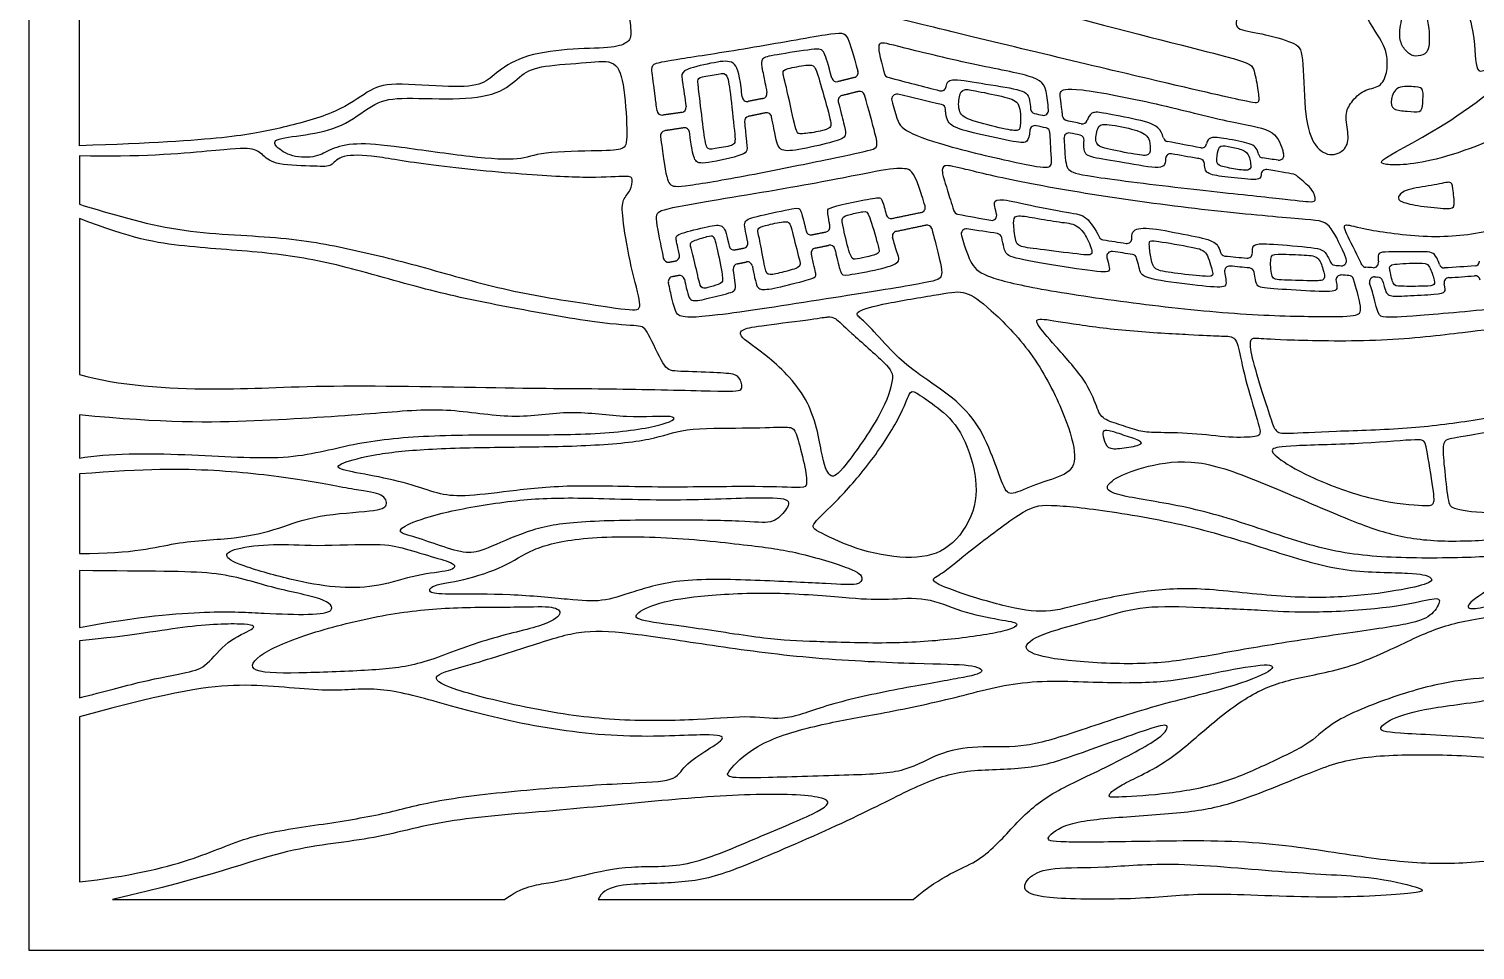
# Model space of a CAD drawing. Header units: millimetres. Extents: x -109 to 109, y -156 to 104.
# Drawn here: x -109 to -51.8, y 7.4 to 43.9 of the extents above; entities that cross this region are included whole.
import ezdxf

# ---------------------------------------------------------------- set-up
doc = ezdxf.new("R2010")
doc.units = ezdxf.units.MM
doc.header["$MEASUREMENT"] = 0
doc.layers.add('Layer 03', color=5, linetype='Continuous', true_color=0x0000ff)

msp = doc.modelspace()

# ---------------------------------------------------------------- linework, layer by layer
at = {"layer": 'Layer 03'}
for p, q in [((-109, 104.176), (-109, 7.419)), ((-107, 39.254), (-107, 55.607)), ((-107, 38.848), (-107, 36.935)), ((-107, 36.379), (-107, 30.199)), ((-107, 28.602), (-107, 26.889)), ((-107, 26.263), (-107, 23.111)), ((-107, 22.441), (-107, 20.19)), ((-107, 19.663), (-107, 17.404)), ((-107, 16.654), (-107, 10.115)), ((-105.691, 9.419), (-90.182, 9.419)), ((-86.465, 9.419), (-73.998, 9.419)), ((-109, 7.419), (-2.911, 7.419))]:
    msp.add_line(p, q, dxfattribs=at)
for centre, start, end in [((-77.028, 41.985), 195.2393, 283.9655), ((-76.382, 42.148), 284.5125, 15.5493), ((-74.949, 42.156), 194.9032, 255.2013), ((-79.986, 41.32), 281.3158, 11.0501), ((-76.773, 41.044), 103.8595, 194.891), ((-76.119, 41.208), 15.6856, 104.3066), ((-74.655, 41.094), 76.5707, 195.8675), ((-72.891, 41.624), 255.8146, 352.9456), ((-83.189, 40.768), 278.1644, 7.7575), ((-80.57, 41.206), 186.0079, 280.7643), ((-72.92, 40.686), 2.7317, 76.9801), ((-69.156, 40.727), 182.8295, 257.216), ((-68.844, 40.656), 257.3374, 4.5918), ((-83.942, 40.666), 187.5528, 277.378), ((-80.477, 40.221), 101.1176, 185.152), ((-79.799, 40.358), 10.982, 101.6478), ((-67.889, 40.445), 184.6515, 257.6883), ((-67.304, 40.318), 257.8787, 342.353), ((-83.806, 39.65), 98.3012, 187.7305), ((-83.052, 39.764), 7.9065, 98.9711), ((-69.179, 39.85), 77.7944, 174.1175), ((-68.786, 39.765), 3.1656, 77.8677), ((-67.832, 39.562), 78.0214, 183.2594), ((-67.438, 39.478), 356.6299, 78.0694), ((-63.904, 39.618), 196.166, 258.9986), ((-63.808, 38.738), 79.5206, 177.2578), ((-62.585, 39.37), 259.7624, 346.9302), ((-59.529, 38.881), 262.1952, 17.9722), ((-62.673, 38.538), 0.9543, 80.4833), ((-60.141, 38.968), 194.0847, 261.6477), ((-60.034, 38.111), 80.7458, 179.6166), ((-58.971, 37.929), 47.0496, 79.2054), ((-73.72, 36.813), 281.8177, 16.8459), ((-72.204, 36.743), 197.1668, 259.4072), ((-77.49, 36.039), 281.3767, 11.1739), ((-74.872, 36.574), 195.0655, 281.694), ((-73.462, 35.919), 15.4466, 101.9427), ((-70.892, 36.5), 259.6107, 14.3284), ((-78.045, 35.928), 193.0592, 281.3019), ((-74.625, 35.674), 101.8537, 196.0258), ((-71.902, 35.764), 81.4335, 197.1027), ((-70.693, 35.581), 11.9776, 81.3143), ((-66.455, 35.73), 205.8715, 260.8956), ((-65.545, 35.588), 261.3514, 4.2856), ((-83.45, 34.89), 280.3743, 11.7916), ((-81.094, 35.331), 191.2433, 280.8304), ((-80.743, 35.398), 280.8906, 11.5997), ((-77.837, 35.008), 101.574, 192.7467), ((-77.297, 35.119), 12.4586, 101.6249), ((-66.139, 34.872), 81.2957, 195.5826), ((-65.35, 34.754), 15.8445, 81.6808), ((-61.649, 35.088), 196.1278, 264.1689), ((-60.777, 35.003), 264.7772, 1.5699), ((-83.695, 34.845), 191.5278, 280.3209), ((-80.924, 34.385), 101.2447, 189.2796), ((-80.563, 34.457), 10.7396, 101.287), ((-61.476, 34.292), 84.4863, 189.8822), ((-60.703, 34.219), 7.8095, 84.8343), ((-57.303, 34.722), 201.3059, 265.7921), ((-57.046, 34.703), 265.959, 21.699), ((-56.069, 34.641), 204.7531, 266.9119), ((-55.783, 34.627), 267.2897, 9.6372), ((-52.984, 34.619), 197.9625, 272.6616), ((-51.779, 34.701), 275.0424, 354.8515), ((-83.493, 33.881), 100.9073, 192.2451), ((-83.251, 33.928), 12.0509, 100.9422), ((-57.069, 33.938), 86.357, 192.1622), ((-56.767, 33.919), 17.5155, 86.5236), ((-55.746, 33.863), 87.2302, 199.8942), ((-55.613, 33.857), 14.0605, 87.3458), ((-52.786, 33.836), 92.8435, 192.5378), ((-51.76, 33.909), 7.341, 95.1358)]:
    msp.add_arc(centre, 0.2, start, end, dxfattribs=at)
for points, degree in [([(-55.151, 63.938), (-54.111, 66.619), (-51.879, 72.448), (-51.141, 73.847), (-50.833, 74.061), (-49.624, 72.78), (-46.968, 67.801), (-45.735, 63.937), (-44.976, 60.569), (-44.905, 56.031), (-45.756, 51.612), (-47.068, 47.341), (-48.908, 44.486), (-51.244, 42.197), (-51.809, 42.055), (-51.709, 43.919), (-52.747, 46.303), (-54.824, 48.261), (-57.065, 48.946), (-58.316, 49.323), (-58.458, 49.653), (-59.74, 52.117), (-59.801, 52.504), (-58.117, 56.362), (-56.191, 61.257), (-55.151, 63.938)], 3), ([(-44.23, 57.989), (-44.236, 56.726), (-44.369, 54.078), (-45.468, 49.205), (-47.312, 45.12), (-51.496, 40.784), (-55.515, 38.723), (-55.64, 38.474), (-53.498, 38.474), (-48.967, 40.292), (-45.507, 43.429), (-43.39, 46.964), (-42.395, 51.968), (-42.54, 57.29), (-43.411, 61.97), (-44.279, 64.723), (-45.368, 65.837), (-45.145, 64.847), (-44.33, 61.655), (-44.223, 59.251), (-44.23, 57.989)], 3), ([(-57.662, 47.147), (-57.32, 46.527), (-56.192, 44.524), (-55.37, 43.275), (-55.227, 42.816), (-55.227, 42.136), (-55.496, 41.536), (-56.192, 41.504), (-56.682, 40.966), (-56.935, 40.523), (-56.745, 39.654), (-56.84, 39.1), (-57.504, 38.768), (-58.216, 39.274), (-58.532, 40.523), (-58.548, 43.022), (-58.836, 43.322), (-60.274, 43.734), (-61.314, 43.844), (-61.187, 44.335), (-60.475, 46.722), (-59.226, 48.146), (-58.736, 48.304), (-58.246, 48.241), (-58.005, 47.766), (-57.662, 47.147)], 3), ([(-77.916, 47.042), (-77.829, 46.674), (-77.547, 45.401), (-77.395, 45.047), (-75.673, 44.523), (-64.391, 41.821), (-60.489, 40.926), (-60.287, 40.926), (-60.354, 41.483), (-60.523, 42.412), (-60.776, 42.615), (-69.069, 44.624), (-76.449, 47.124), (-77.902, 47.732), (-78.071, 47.614), (-78.003, 47.411), (-77.916, 47.042)], 3), ([(-54.365, 45.44), (-54.466, 45.185), (-54.678, 44.25), (-54.79, 43.549), (-54.613, 43.103), (-54.273, 42.784), (-53.933, 42.8), (-53.55, 42.944), (-53.566, 43.995), (-53.885, 45.349), (-54.076, 45.78), (-54.265, 45.695), (-54.365, 45.44)], 3), ([(-86.948, 42.545), (-87.452, 42.502), (-88.755, 42.431), (-89.504, 42.125), (-90.207, 41.331), (-91.826, 41.056), (-94.27, 41.178), (-95.293, 41.025), (-96.408, 40.048), (-97.859, 39.681), (-99.356, 39.544), (-99.28, 39.238), (-98.623, 38.78), (-97.569, 38.78), (-97.096, 39.131), (-96.118, 39.391), (-94.529, 39.238), (-91.322, 38.765), (-89.458, 38.658), (-88.878, 39.009), (-86.204, 39.055), (-85.425, 39.085), (-85.288, 39.437), (-85.425, 41.667), (-85.731, 42.69), (-86.444, 42.589), (-86.948, 42.545)], 3), ([(-79.02, 41.562), (-78.929, 41.17), (-78.636, 39.82), (-78.568, 39.693), (-77.958, 39.773), (-77.208, 39.92), (-77.255, 40.219), (-77.714, 41.875), (-77.895, 42.453), (-78.129, 42.465), (-79.09, 42.304), (-79.183, 42.173), (-79.112, 41.955), (-79.02, 41.562)], 3), ([(-82.468, 41.28), (-82.428, 40.937), (-82.296, 39.81), (-82.186, 39.062), (-81.948, 39.136), (-81.051, 39.251), (-81.029, 39.448), (-81.231, 41.288), (-81.348, 42.16), (-81.623, 42.1), (-82.47, 41.982), (-82.538, 41.862), (-82.509, 41.622), (-82.468, 41.28)], 3), ([(-76.332, 41.955), (-76.657, 41.871), (-76.979, 41.79)], 2), ([(-75, 41.963), (-74.27, 41.77), (-73.586, 41.593), (-72.94, 41.43)], 3), ([(-76.168, 41.402), (-76.496, 41.318), (-76.821, 41.238)], 2), ([(-72.875, 40.881), (-73.431, 41.01), (-74.01, 41.146), (-74.609, 41.289)], 3), ([(-72.173, 41.196), (-72.209, 41.027), (-72.229, 40.511), (-71.802, 40.263), (-70.304, 39.886), (-69.768, 39.816), (-69.758, 40.045), (-69.738, 40.987), (-70.254, 41.166), (-71.574, 41.434), (-72.011, 41.523), (-72.137, 41.365), (-72.173, 41.196)], 3), ([(-54.791, 41.54), (-54.607, 41.624), (-54.017, 41.572), (-53.796, 41.54), (-53.828, 40.892), (-53.891, 40.529), (-54.444, 40.64), (-55.044, 40.64), (-55.123, 41.066), (-54.976, 41.456), (-54.791, 41.54)], 3), ([(-79.947, 41.124), (-80.241, 41.065), (-80.533, 41.009)], 2), ([(-83.161, 40.57), (-83.54, 40.516), (-83.916, 40.467)], 2), ([(-79.84, 40.554), (-80.179, 40.484), (-80.515, 40.418)], 2), ([(-69.2, 40.532), (-69.095, 40.508), (-68.991, 40.484), (-68.888, 40.461)], 3), ([(-67.346, 40.123), (-67.539, 40.164), (-67.735, 40.206), (-67.932, 40.249)], 3), ([(-66.696, 39.921), (-66.749, 39.779), (-66.839, 39.312), (-66.478, 39.154), (-65.099, 38.883), (-64.613, 38.837), (-64.613, 39.222), (-64.669, 39.674), (-65.246, 39.911), (-66.523, 40.16), (-66.643, 40.062), (-66.696, 39.921)], 3), ([(-83.084, 39.962), (-83.461, 39.902), (-83.835, 39.848)], 2), ([(-68.744, 39.961), (-68.872, 39.988), (-69.003, 40.017), (-69.137, 40.046)], 3), ([(-67.397, 39.674), (-67.524, 39.701), (-67.656, 39.729), (-67.791, 39.757)], 3), ([(-107, 36.935), (-105.764, 36.563), (-103.132, 35.756), (-99.032, 35.698), (-96.186, 35.166), (-93.407, 34.467), (-90.03, 33.469), (-86.585, 32.953), (-84.838, 32.67), (-84.755, 32.936), (-85.238, 34.683), (-85.537, 36.547), (-85.52, 37.146), (-85.154, 37.479), (-85.088, 37.978), (-85.204, 38.078), (-86.619, 37.961), (-89.198, 38.078), (-93.597, 38.512), (-95.561, 38.915), (-96.786, 38.865), (-96.987, 38.412), (-97.525, 38.445), (-99.304, 38.479), (-99.707, 38.865), (-100.126, 39.217), (-101.318, 39.083), (-104.658, 38.798), (-107, 38.848)], 3), ([(-62.62, 39.173), (-63.061, 39.253), (-63.501, 39.336), (-63.942, 39.422)], 3), ([(-61.936, 39.067), (-61.968, 38.947), (-62.013, 38.577), (-61.911, 38.453), (-61.222, 38.317), (-60.634, 38.25), (-60.623, 38.498), (-60.747, 39.063), (-61.267, 39.165), (-61.821, 39.301), (-61.904, 39.188), (-61.936, 39.067)], 3), ([(-59.556, 38.683), (-59.762, 38.711), (-59.966, 38.741), (-60.17, 38.77)], 3), ([(-58.934, 38.125), (-59.19, 38.174), (-59.566, 38.237), (-60.002, 38.308)], 3), ([(-54.404, 37.513), (-54.168, 37.588), (-53.447, 37.665), (-52.668, 37.881), (-52.654, 37.65), (-52.538, 36.799), (-52.755, 36.741), (-53.981, 36.857), (-54.745, 37.03), (-54.861, 37.217), (-54.639, 37.439), (-54.404, 37.513)], 3), ([(-76.751, 35.937), (-76.692, 35.665), (-76.491, 34.817), (-76.337, 34.732), (-75.915, 34.839), (-75.302, 34.974), (-75.356, 35.185), (-75.767, 36.647), (-75.9, 36.667), (-76.558, 36.527), (-76.843, 36.444), (-76.809, 36.208), (-76.751, 35.937)], 3), ([(-107, 30.199), (-105.508, 29.76), (-101.365, 29.517), (-97.729, 29.825), (-89.303, 29.643), (-85.947, 29.649), (-81.397, 29.534), (-80.674, 29.518), (-80.855, 30.06), (-81.019, 30.224), (-81.939, 30.29), (-83.549, 30.323), (-83.828, 30.405), (-84.568, 32.024), (-84.759, 32.143), (-86.162, 32.167), (-90.303, 32.905), (-93.182, 33.5), (-96.799, 34.594), (-99.44, 35.046), (-102.914, 35.237), (-104.961, 35.57), (-107, 36.379)], 3), ([(-80.051, 35.404), (-79.997, 35.136), (-79.856, 34.275), (-79.746, 34.095), (-79.149, 34.258), (-78.398, 34.435), (-78.516, 34.732), (-78.843, 36.133), (-78.953, 36.313), (-79.814, 36.101), (-80.098, 36.036), (-80.183, 35.882), (-80.106, 35.672), (-80.051, 35.404)], 3), ([(-74.831, 36.378), (-74.262, 36.496), (-73.679, 36.618)], 2), ([(-74.666, 35.87), (-74.091, 35.991), (-73.503, 36.115)], 2), ([(-72.241, 36.547), (-71.785, 36.461), (-71.348, 36.38), (-70.928, 36.303)], 3), ([(-70.024, 36.175), (-70.017, 35.998), (-69.962, 35.47), (-69.847, 35.251), (-68.961, 35.157), (-67.105, 34.907), (-66.834, 34.938), (-67.126, 35.647), (-67.501, 36.169), (-68.148, 36.21), (-69.232, 36.408), (-70.003, 36.533), (-70.031, 36.353), (-70.024, 36.175)], 3), ([(-82.717, 34.939), (-82.656, 34.691), (-82.474, 33.851), (-82.387, 33.563), (-82.053, 33.657), (-81.568, 33.806), (-81.501, 33.935), (-81.802, 35.408), (-81.911, 35.71), (-82.07, 35.69), (-82.799, 35.474), (-82.844, 35.344), (-82.779, 35.188), (-82.717, 34.939)], 3), ([(-78.005, 35.732), (-77.73, 35.787), (-77.45, 35.843)], 2), ([(-70.663, 35.779), (-71.04, 35.836), (-71.442, 35.897), (-71.873, 35.962)], 3), ([(-66.487, 35.532), (-66.17, 35.482), (-65.867, 35.434), (-65.575, 35.39)], 3), ([(-64.645, 35.185), (-64.628, 35.036), (-64.551, 34.584), (-64.426, 34.303), (-63.446, 34.188), (-62.122, 34.032), (-62.122, 34.177), (-62.373, 35.095), (-62.758, 35.209), (-64.562, 35.522), (-64.656, 35.481), (-64.662, 35.335), (-64.645, 35.185)], 3), ([(-81.056, 35.135), (-80.881, 35.168), (-80.705, 35.202)], 2), ([(-77.877, 35.204), (-77.609, 35.259), (-77.338, 35.315)], 2), ([(-65.321, 34.952), (-65.57, 34.989), (-65.831, 35.028), (-66.108, 35.07)], 3), ([(-59.846, 34.765), (-59.864, 34.602), (-59.833, 34.005), (-59.642, 33.941), (-58.116, 33.905), (-57.641, 33.905), (-57.787, 34.353), (-57.933, 34.901), (-58.527, 34.928), (-59.724, 34.983), (-59.827, 34.928), (-59.846, 34.765)], 3), ([(-83.659, 34.648), (-83.537, 34.67), (-83.414, 34.693)], 2), ([(-80.963, 34.581), (-80.783, 34.617), (-80.602, 34.653)], 2), ([(-61.67, 34.889), (-61.369, 34.858), (-61.078, 34.83), (-60.795, 34.804)], 3), ([(-60.685, 34.419), (-60.948, 34.442), (-61.205, 34.466), (-61.456, 34.491)], 3), ([(-57.318, 34.522), (-57.232, 34.516), (-57.146, 34.51), (-57.06, 34.504)], 3), ([(-55.792, 34.427), (-55.888, 34.432), (-55.983, 34.437), (-56.079, 34.442)], 3), ([(-55.133, 34.341), (-55.111, 34.196), (-55.01, 33.709), (-54.814, 33.687), (-53.655, 33.687), (-53.323, 33.724), (-53.391, 33.973), (-53.572, 34.583), (-53.85, 34.628), (-55.146, 34.575), (-55.156, 34.485), (-55.133, 34.341)], 3), ([(-51.761, 34.501), (-52.159, 34.466), (-52.565, 34.439), (-52.975, 34.42)], 3), ([(-83.531, 34.078), (-83.41, 34.101), (-83.289, 34.125)], 2), ([(-56.755, 34.119), (-56.855, 34.125), (-56.956, 34.131), (-57.057, 34.138)], 3), ([(-55.736, 34.063), (-55.692, 34.061), (-55.648, 34.059), (-55.604, 34.056)], 3), ([(-75.63, 31.98), (-75.398, 31.735), (-74.749, 30.996), (-73.993, 30.348), (-72.534, 29.388), (-71.493, 28.402), (-70.831, 26.943), (-70.372, 25.538), (-70.102, 25.416), (-68.994, 25.93), (-67.751, 26.254), (-67.494, 26.983), (-68.021, 28.726), (-69.264, 31.131), (-71.061, 32.915), (-71.953, 33.55), (-72.682, 33.415), (-75.222, 33.009), (-76.357, 32.685), (-76.141, 32.469), (-75.862, 32.226), (-75.63, 31.98)], 3), ([(-78.084, 32.381), (-78.539, 32.32), (-80.08, 32.125), (-80.783, 32.019), (-80.969, 31.713), (-79.827, 31.049), (-77.929, 29.182), (-77.594, 26.644), (-77.262, 26.06), (-76.877, 26.285), (-75.138, 28.744), (-74.742, 30.133), (-74.901, 30.478), (-76.641, 32.005), (-77.105, 32.47), (-77.344, 32.497), (-77.628, 32.443), (-78.084, 32.381)], 3), ([(-63.108, 31.784), (-63.716, 31.816), (-65.469, 31.905), (-67.844, 32.22), (-69.117, 32.462), (-69.177, 32.269), (-68.462, 31.408), (-67.117, 29.954), (-66.717, 28.839), (-66.523, 28.415), (-65.772, 28.209), (-65.033, 27.931), (-64.512, 27.894), (-62.961, 27.894), (-61.434, 27.676), (-60.319, 27.737), (-60.186, 27.846), (-60.78, 29.663), (-61.107, 31.178), (-61.24, 31.735), (-61.822, 31.711), (-62.5, 31.752), (-63.108, 31.784)], 3), ([(-58.914, 31.554), (-58.065, 31.528), (-55.349, 31.475), (-52.008, 31.882), (-50.174, 32.104), (-49.637, 31.829), (-48.786, 31.2), (-48.497, 30.598), (-48.484, 29.615), (-48.406, 29.078), (-49.192, 28.842), (-51.877, 28.371), (-54.353, 28.043), (-57.445, 27.965), (-59.37, 27.847), (-59.659, 27.912), (-59.829, 28.397), (-60.248, 29.668), (-60.681, 31.148), (-60.681, 31.633), (-60.445, 31.633), (-59.763, 31.58), (-58.914, 31.554)], 3), ([(-51.908, 27.799), (-51.233, 27.917), (-48.832, 28.365), (-45.506, 29.336), (-42.795, 30.527), (-42.535, 30.432), (-42.303, 29.487), (-41.96, 28.077), (-42.179, 27.625), (-43.357, 27.283), (-45.259, 27.064), (-46.492, 26.229), (-47.463, 25.243), (-48.326, 24.723), (-51.214, 24.682), (-52.707, 24.874), (-52.83, 25.093), (-52.994, 26.626), (-53.062, 27.475), (-52.884, 27.653), (-52.583, 27.68), (-51.908, 27.799)], 3), ([(-74.579, 28.483), (-74.822, 28.019), (-75.606, 26.777), (-77.017, 25.172), (-78.105, 24.213), (-77.883, 24.028), (-76.057, 23.161), (-73.955, 22.848), (-72.553, 23.217), (-71.446, 24.766), (-71.501, 26.463), (-72.184, 28.215), (-73.18, 29.008), (-73.955, 29.543), (-74.146, 29.562), (-74.336, 28.947), (-74.579, 28.483)], 3), ([(-107, 26.889), (-105.864, 27.085), (-102.718, 27.085), (-98.673, 26.748), (-96.229, 27.507), (-93.336, 27.816), (-89.432, 27.816), (-86.061, 27.816), (-83.589, 28.237), (-83.196, 28.63), (-85.331, 28.434), (-87.55, 28.827), (-89.825, 28.377), (-92.465, 28.911), (-95.134, 28.658), (-99.965, 28.321), (-103.645, 28.265), (-107, 28.602)], 3), ([(-80.768, 28.084), (-81.465, 28.077), (-83.239, 28.09), (-84.152, 27.605), (-86.91, 27.352), (-89.935, 27.334), (-93.213, 27.276), (-95.346, 27.062), (-96.762, 26.674), (-96.859, 26.442), (-95.598, 26.248), (-93.911, 25.879), (-92.805, 25.46), (-91.896, 25.344), (-90.039, 25.576), (-87.719, 25.847), (-84.16, 25.711), (-80.273, 25.789), (-78.4, 25.712), (-78.207, 25.732), (-78.207, 26.273), (-78.555, 27.645), (-78.71, 28.109), (-79.058, 28.129), (-80.071, 28.09), (-80.768, 28.084)], 3), ([(-47.958, 24.067), (-47.368, 24.389), (-45.649, 25.275), (-45.052, 25.852), (-42.742, 25.968), (-41.26, 26.43), (-38.257, 26.295), (-35.544, 26.314), (-33.753, 26.468), (-32.56, 26.872), (-31.983, 27.45), (-31.328, 28.316), (-31.155, 27.796), (-31.367, 26.776), (-31.983, 26.064), (-33.676, 25.929), (-36.275, 25.852), (-38.007, 25.756), (-39.817, 25.082), (-40.509, 24.139), (-42.338, 23.87), (-44.359, 23.081), (-45.745, 21.791), (-47.843, 21.502), (-50.345, 21.329), (-51.558, 20.925), (-52.154, 20.906), (-51.923, 21.291), (-49.845, 22.503), (-49.19, 23.338), (-48.549, 23.744), (-47.958, 24.067)], 3), ([(-66.239, 27.975), (-66.103, 27.947), (-65.724, 27.809), (-64.96, 27.579), (-64.912, 27.409), (-65.808, 27.264), (-66.33, 27.24), (-66.475, 27.676), (-66.536, 27.979), (-66.374, 28.003), (-66.239, 27.975)], 3), ([(-58.834, 27.379), (-58.19, 27.408), (-56.045, 27.454), (-53.777, 27.674), (-53.722, 27.537), (-53.378, 25.447), (-53.364, 25.034), (-53.68, 24.979), (-55.922, 25.199), (-58.506, 26.203), (-59.689, 26.959), (-59.909, 27.275), (-59.478, 27.349), (-58.834, 27.379)], 3), ([(-57.377, 24.721), (-58.205, 25.069), (-60.279, 25.971), (-62.792, 26.92), (-64.83, 26.586), (-65.973, 26.147), (-66.482, 25.708), (-65.99, 25.392), (-62.95, 24.97), (-60.174, 24.074), (-57.467, 23.125), (-54.603, 22.896), (-51.036, 22.967), (-49.823, 23.142), (-49.63, 23.599), (-49.63, 23.828), (-50.702, 23.669), (-53.373, 23.546), (-55.306, 23.88), (-56.548, 24.372), (-57.377, 24.721)], 3), ([(-83.688, 25.242), (-84.968, 25.241), (-87.536, 25.358), (-89.79, 25.249), (-92.609, 24.771), (-94.097, 24.27), (-94.461, 23.951), (-93.778, 23.799), (-92.518, 23.344), (-91.546, 23.07), (-90.863, 23.298), (-89.056, 24.133), (-87.279, 24.407), (-83.605, 24.452), (-80.568, 24.407), (-79.566, 24.27), (-79.08, 24.756), (-78.746, 25.287), (-79.855, 25.363), (-82.407, 25.243), (-83.688, 25.242)], 3), ([(-59.496, 23.133), (-60.463, 23.439), (-62.682, 24.175), (-66.32, 24.83), (-68.821, 25.089), (-69.528, 24.934), (-72.093, 22.962), (-72.885, 22.273), (-73.402, 22.083), (-72.679, 21.721), (-70.335, 20.98), (-68.698, 20.722), (-67.371, 21.135), (-64.804, 21.67), (-62.633, 21.79), (-59.342, 21.342), (-56.602, 21.377), (-54.534, 21.687), (-53.414, 21.962), (-53.466, 22.186), (-54.069, 22.376), (-56.878, 22.342), (-58.528, 22.828), (-59.496, 23.133)], 3), ([(-94.102, 23.298), (-94.454, 23.397), (-94.964, 23.53), (-97.793, 23.392), (-99.292, 23.53), (-100.959, 23.316), (-101.341, 23.01), (-100.607, 22.612), (-98.313, 21.985), (-96.661, 21.725), (-95.147, 21.786), (-93.633, 22.306), (-92.196, 22.413), (-92.043, 22.704), (-92.853, 22.933), (-93.75, 23.199), (-94.102, 23.298)], 3), ([(-80.56, 23.444), (-81.403, 23.543), (-83.76, 23.813), (-87.344, 23.78), (-89.168, 23.296), (-90.104, 22.586), (-91.864, 22.021), (-93.139, 21.875), (-93.204, 21.52), (-92.445, 21.504), (-89.943, 21.52), (-87.473, 21.278), (-86.329, 21.181), (-85.167, 21.569), (-83.326, 22.15), (-79.958, 22.053), (-77.197, 21.908), (-76.1, 21.843), (-75.987, 22.15), (-76.18, 22.456), (-78.699, 23.215), (-79.716, 23.344), (-80.56, 23.444)], 3), ([(-54.437, 19.632), (-55.103, 19.32), (-56.688, 18.544), (-59.016, 18.187), (-60.632, 17.617), (-62.438, 16.191), (-63.983, 14.766), (-66.003, 13.886), (-66.359, 13.459), (-66.027, 13.459), (-63.888, 13.577), (-61.654, 14.005), (-59.872, 14.837), (-58.137, 15.645), (-57.543, 16.453), (-54.787, 17.57), (-52.482, 18.14), (-50.676, 18.211), (-49.084, 18.591), (-47.373, 20.065), (-45.186, 20.683), (-42.881, 21.229), (-39.864, 22.394), (-37.377, 23.336), (-35.718, 23.628), (-35.865, 23.872), (-38.938, 23.921), (-41.452, 23.583), (-43.85, 22.566), (-45.709, 21.286), (-47.062, 20.996), (-50.273, 20.731), (-52.688, 20.417), (-53.77, 19.945), (-54.437, 19.632)], 3), ([(-107, 20.19), (-104.603, 20.632), (-101.623, 20.874), (-99.681, 20.742), (-97.783, 20.676), (-96.834, 20.808), (-97.165, 21.338), (-99.46, 21.735), (-101.425, 22.464), (-104.095, 22.397), (-107, 22.441)], 3), ([(-76.531, 21.36), (-77.235, 21.415), (-79.277, 21.612), (-82.302, 21.483), (-84.183, 21.187), (-85.099, 20.689), (-84.916, 20.45), (-82.85, 20.21), (-79.641, 19.693), (-78.091, 19.638), (-74.955, 19.527), (-72.465, 19.693), (-70.141, 20.044), (-69.717, 20.376), (-70.473, 20.468), (-72.152, 20.8), (-73.461, 21.427), (-75.048, 21.28), (-75.826, 21.304), (-76.531, 21.36)], 3), ([(-60.233, 20.878), (-60.894, 20.915), (-62.665, 20.984), (-64.924, 21.071), (-66.407, 20.605), (-67.89, 20.243), (-69.528, 19.708), (-69.666, 19.157), (-67.752, 18.812), (-64.63, 18.691), (-62.544, 19.019), (-59.957, 19.501), (-56.422, 20.019), (-53.99, 20.364), (-53.369, 20.743), (-53.025, 21.416), (-53.645, 21.278), (-55.508, 20.898), (-58.698, 20.76), (-59.572, 20.841), (-60.233, 20.878)], 3), ([(-89.683, 20.999), (-90.36, 20.992), (-92.243, 21.007), (-94.759, 20.764), (-97.783, 20.036), (-99.968, 19.153), (-100.476, 18.358), (-98.07, 18.38), (-95.245, 18.491), (-93.457, 18.689), (-91.118, 19.705), (-88.513, 20.256), (-87.829, 20.742), (-88.182, 21.051), (-89.006, 21.007), (-89.683, 20.999)], 3), ([(-107, 17.404), (-106.021, 17.653), (-104.467, 18.088), (-102.581, 18.42), (-101.98, 18.627), (-101.172, 19.684), (-99.991, 20.16), (-100.094, 20.347), (-102.539, 20.326), (-104.923, 19.85), (-107, 19.663)], 3), ([(-73.952, 18.772), (-75.014, 18.804), (-77.949, 18.934), (-81.817, 19.445), (-85.125, 19.98), (-87.071, 20.126), (-88.677, 19.615), (-91.717, 18.642), (-93.152, 18.302), (-92.617, 17.791), (-88.798, 16.866), (-85.66, 16.453), (-82.304, 16.526), (-80.333, 16.72), (-79.068, 16.453), (-77.365, 17.183), (-74.3, 17.815), (-71.965, 18.204), (-71.065, 18.423), (-71.576, 18.739), (-72.89, 18.739), (-73.952, 18.772)], 3), ([(-33.463, 19.536), (-34.579, 19.626), (-36.999, 19.9), (-39.96, 19.381), (-43.784, 19.209), (-47.414, 19.165), (-48.019, 18.323), (-50.418, 17.35), (-53.486, 17.048), (-55.042, 16.637), (-55.647, 16.162), (-55.28, 15.989), (-51.477, 15.881), (-48.041, 15.298), (-46.42, 15.254), (-44, 15.708), (-40.565, 16.616), (-35.962, 17.134), (-34.212, 17.177), (-33.067, 17.761), (-31.468, 18.388), (-29.717, 18.69), (-29.631, 19.144), (-30.301, 19.36), (-32.346, 19.446), (-33.463, 19.536)], 3), ([(-66.306, 18.012), (-67.292, 18.036), (-69.636, 18.181), (-72.23, 17.406), (-75.503, 16.727), (-77.491, 16.411), (-80.159, 15.684), (-81.371, 14.472), (-81.419, 14.229), (-80.183, 14.229), (-76.206, 14.351), (-74.291, 14.423), (-72.885, 15.32), (-71.236, 15.514), (-69.587, 15.393), (-67.502, 16.072), (-64.35, 17.139), (-61.416, 17.794), (-59.598, 18.521), (-59.816, 18.812), (-61.828, 18.448), (-63.72, 18.036), (-65.32, 17.987), (-66.306, 18.012)], 3), ([(-107, 10.115), (-105.048, 10.339), (-102.338, 10.981), (-100.354, 11.987), (-97.476, 12.379), (-94.877, 12.798), (-93.033, 13.357), (-89.4, 13.776), (-85.097, 14.055), (-83.364, 14.083), (-83.141, 14.698), (-82.079, 15.397), (-81.38, 15.816), (-81.771, 16.011), (-85.348, 15.76), (-89.624, 16.319), (-93.005, 17.297), (-95.296, 17.884), (-97.112, 17.576), (-100.605, 18.079), (-103.176, 17.688), (-107, 16.654)], 3), ([(-53.77, 15.151), (-54.729, 15.153), (-56.624, 15.097), (-58.442, 14.386), (-61.201, 13.237), (-62.936, 12.861), (-65.82, 12.693), (-67.994, 12.484), (-68.851, 11.795), (-68.433, 11.669), (-65.089, 11.711), (-60.47, 11.795), (-56.499, 11.126), (-53.677, 10.771), (-51.148, 10.917), (-48.18, 11.251), (-44.69, 11.335), (-42.153, 11.97), (-38.718, 12.739), (-36.122, 12.968), (-33.754, 12.843), (-33.878, 13.155), (-35.831, 13.653), (-38.552, 13.653), (-41.959, 13.778), (-46.694, 14.318), (-50.869, 15.086), (-52.811, 15.149), (-53.77, 15.151)], 3), ([(-59.282, 10.521), (-60.636, 10.621), (-63.864, 10.945), (-66.484, 10.65), (-68.583, 10.719), (-69.451, 10.355), (-69.746, 9.765), (-68.861, 9.419), (-64.624, 9.419), (-62.628, 9.727), (-57.626, 9.419), (-53.574, 9.688), (-53.878, 9.874), (-55.74, 10.348), (-57.929, 10.422), (-59.282, 10.521)], 3)]:
    msp.add_open_spline(points, degree=degree, dxfattribs=at)
for points, knots in [([(-85.495, 46.481), (-85.335, 45.051), (-85.096, 43.578), (-85.283, 43.351), (-85.759, 43.12), (-87.421, 43.106), (-89.347, 42.891), (-90.521, 42.179), (-90.963, 41.659), (-92.156, 41.544), (-94.754, 41.775), (-95.543, 41.467), (-96.716, 40.563), (-99.006, 39.947), (-100.872, 39.562), (-104.104, 39.35), (-107, 39.254)], [155.484534, 155.484534, 155.484534, 155.484534, 157.240992, 159.116973, 160.992955, 162.868936, 164.744918, 166.620899, 168.496881, 170.372862, 172.248844, 174.124825, 176.000807, 177.876788, 179.75277, 181.628751, 181.628751, 181.628751, 181.628751]), ([(-84.14, 40.639), (-84.167, 40.843), (-84.192, 41.033), (-84.214, 41.198), (-84.305, 41.879), (-84.378, 42.377), (-84.26, 42.519), (-83.536, 42.655), (-80.632, 43.088), (-76.925, 43.763), (-76.615, 43.735), (-76.366, 42.836), (-76.19, 42.202)], [124.64518, 124.64518, 124.64518, 124.64518, 125.130973, 125.130973, 125.130973, 127.134847, 129.138721, 131.142596, 133.14647, 135.150344, 137.154218, 138.976272, 138.976272, 138.976272, 138.976272]), ([(-77.221, 41.932), (-77.361, 42.447), (-77.532, 43.065), (-77.762, 43.114), (-79.619, 42.826), (-80.033, 42.723), (-80.001, 42.375), (-79.96, 42.216), (-79.868, 41.754), (-79.846, 41.642), (-79.819, 41.506), (-79.79, 41.358)], [107.273634, 107.273634, 107.273634, 107.273634, 108.429801, 109.618561, 110.80732, 111.996079, 113.184839, 114.373598, 114.373598, 114.373598, 114.663544, 114.663544, 114.663544, 114.663544]), ([(-68.645, 40.672), (-68.656, 40.81), (-68.725, 41.563), (-68.906, 41.982), (-71.31, 42.383), (-74.824, 43.23), (-75.41, 43.415), (-75.389, 43.087), (-75.261, 42.565), (-75.228, 42.431), (-75.187, 42.273), (-75.142, 42.105)], [60.728456, 60.728456, 60.728456, 60.728456, 61.132462, 63.087775, 65.043088, 66.998401, 68.953713, 70.909026, 70.909026, 70.909026, 71.411724, 71.411724, 71.411724, 71.411724]), ([(-80.769, 41.185), (-80.783, 41.318), (-80.871, 42.094), (-81.05, 42.664), (-81.771, 42.577), (-83.122, 42.276), (-83.185, 42.019), (-83.125, 41.744), (-83.059, 41.289), (-83.039, 41.149), (-83.016, 40.979), (-82.991, 40.795)], [115.905686, 115.905686, 115.905686, 115.905686, 116.16328, 117.493757, 118.824234, 120.154711, 121.485188, 122.815665, 122.815665, 122.815665, 123.225959, 123.225959, 123.225959, 123.225959]), ([(-72.692, 41.599), (-72.671, 41.769), (-72.567, 41.946), (-71.386, 41.732), (-69.669, 41.474), (-69.406, 41.288), (-69.362, 40.838), (-69.356, 40.717)], [55.230749, 55.230749, 55.230749, 55.230749, 56.120968, 57.21673, 58.312492, 59.408254, 59.774103, 59.774103, 59.774103, 59.774103]), ([(-84.004, 39.623), (-83.96, 39.297), (-83.802, 38.157), (-83.681, 37.642), (-83.238, 37.607), (-80.356, 38.102), (-77.056, 38.787), (-75.419, 39.123), (-75.368, 39.265), (-75.766, 40.692), (-75.926, 41.262)], [70.449449, 70.449449, 70.449449, 70.449449, 71.194891, 73.198765, 75.20264, 77.206514, 79.210388, 81.214263, 83.218137, 84.59823, 84.59823, 84.59823, 84.59823]), ([(-68.088, 40.429), (-68.094, 40.496), (-68.1, 40.559), (-68.106, 40.618), (-68.153, 41.083), (-68.279, 41.411), (-67.82, 41.61), (-64.268, 40.921), (-61.405, 40.156), (-59.674, 39.926), (-59.463, 39.336), (-59.356, 38.995), (-59.339, 38.943)], [83.645647, 83.645647, 83.645647, 83.645647, 83.869346, 83.869346, 83.869346, 85.638331, 87.407316, 89.176301, 90.945286, 92.714271, 94.483256, 94.803187, 94.803187, 94.803187, 94.803187]), ([(-76.967, 40.992), (-76.882, 40.675), (-76.649, 39.774), (-76.671, 39.558), (-77.286, 39.367), (-78.838, 39.014), (-79.341, 39.077), (-79.424, 39.473), (-79.571, 40.228), (-79.603, 40.396)], [85.868182, 85.868182, 85.868182, 85.868182, 86.471333, 87.660092, 88.848851, 90.037611, 91.22637, 92.415129, 92.727776, 92.727776, 92.727776, 92.727776]), ([(-74.848, 41.039), (-74.808, 40.901), (-74.603, 40.187), (-74.5, 39.902), (-72.975, 39.285), (-69.307, 38.438), (-68.49, 38.345), (-68.527, 38.613), (-68.572, 39.516), (-68.586, 39.776)], [41.957883, 41.957883, 41.957883, 41.957883, 42.386641, 44.341954, 46.297267, 48.25258, 50.207893, 52.163206, 52.888161, 52.888161, 52.888161, 52.888161]), ([(-69.378, 39.871), (-69.402, 39.636), (-69.485, 39.36), (-69.808, 39.36), (-71.594, 39.757), (-72.517, 39.995), (-72.691, 40.285), (-72.718, 40.637), (-72.72, 40.696)], [53.777197, 53.777197, 53.777197, 53.777197, 54.723658, 55.81942, 56.915181, 58.010943, 59.106705, 59.314964, 59.314964, 59.314964, 59.314964]), ([(-80.676, 40.203), (-80.654, 39.96), (-80.575, 39.095), (-80.487, 38.925), (-82.363, 38.502), (-82.667, 38.617), (-82.757, 39.098), (-82.843, 39.712), (-82.854, 39.792)], [94.028624, 94.028624, 94.028624, 94.028624, 94.494384, 95.824861, 97.155338, 98.485815, 99.816292, 100.005376, 100.005376, 100.005376, 100.005376]), ([(-64.096, 39.562), (-64.119, 39.644), (-64.273, 40.045), (-64.861, 40.239), (-66.432, 40.544), (-66.869, 40.621), (-67.047, 40.467), (-67.113, 40.258)], [77.753637, 77.753637, 77.753637, 77.753637, 78.018712, 79.157554, 80.296395, 81.435236, 82.459832, 82.459832, 82.459832, 82.459832]), ([(-68.032, 39.55), (-68.019, 39.324), (-67.975, 38.543), (-67.889, 38.237), (-67.211, 38.052), (-62.675, 37.492), (-59.46, 37.17), (-58.174, 37.002), (-58.036, 37.078), (-58.19, 37.58), (-58.661, 37.913), (-58.835, 38.075)], [53.312827, 53.312827, 53.312827, 53.312827, 53.980976, 55.749961, 57.518946, 59.287931, 61.056916, 62.825901, 64.594886, 66.363871, 67.655398, 67.655398, 67.655398, 67.655398]), ([(-60.335, 38.92), (-60.344, 38.954), (-60.42, 39.22), (-60.646, 39.357), (-61.821, 39.572), (-62.269, 39.604), (-62.357, 39.466), (-62.39, 39.325)], [96.132174, 96.132174, 96.132174, 96.132174, 96.248147, 97.081879, 97.915611, 98.749343, 99.444856, 99.444856, 99.444856, 99.444856]), ([(-64.008, 38.747), (-64.022, 38.468), (-64.151, 38.295), (-65.958, 38.645), (-67.088, 38.803), (-67.252, 38.967), (-67.244, 39.37), (-67.238, 39.466)], [75.447914, 75.447914, 75.447914, 75.447914, 76.584328, 77.723169, 78.86201, 80.000851, 80.325692, 80.325692, 80.325692, 80.325692]), ([(-62.64, 38.735), (-62.674, 38.741), (-63.08, 38.809), (-63.444, 38.874), (-63.772, 38.934)], [73.470153, 73.470153, 73.470153, 73.470153, 73.606786, 75.106747, 75.106747, 75.106747, 75.106747]), ([(-73.529, 36.871), (-73.613, 37.149), (-73.959, 38.229), (-74.243, 38.397), (-75.229, 38.31), (-76.961, 37.934), (-78.329, 37.689), (-79.696, 37.444), (-83.433, 36.84), (-84.23, 36.636), (-84.191, 36.304), (-83.958, 35.135), (-83.891, 34.805)], [146.908091, 146.908091, 146.908091, 146.908091, 147.750601, 150.472578, 153.194554, 155.916531, 155.916531, 155.916531, 158.638508, 161.360485, 164.082462, 165.078442, 165.078442, 165.078442, 165.078442]), ([(-56.86, 34.777), (-57.052, 35.26), (-57.532, 36.246), (-58.01, 36.306), (-61.364, 36.573), (-65.931, 37.14), (-70.026, 37.849), (-72.309, 38.416), (-72.829, 38.526), (-72.876, 38.211), (-72.782, 37.928), (-72.64, 37.474), (-72.573, 37.261), (-72.486, 36.979), (-72.395, 36.684)], [148.471295, 148.471295, 148.471295, 148.471295, 150.351158, 152.574725, 154.798293, 157.02186, 159.245428, 161.468995, 163.692563, 165.91613, 168.139698, 168.139698, 168.139698, 169.181814, 169.181814, 169.181814, 169.181814]), ([(-60.234, 38.112), (-60.235, 37.982), (-60.321, 37.874), (-61.482, 38.001), (-62.33, 38.103), (-62.464, 38.277), (-62.473, 38.519), (-62.473, 38.541)], [69.943111, 69.943111, 69.943111, 69.943111, 70.610943, 71.444675, 72.278407, 73.112139, 73.192544, 73.192544, 73.192544, 73.192544]), ([(-56.25, 34.558), (-56.261, 34.582), (-56.466, 35.021), (-56.951, 35.932), (-56.968, 36.208), (-56.261, 35.949), (-53.416, 35.553), (-50.968, 35.846), (-48.709, 36.691), (-47.312, 37.656), (-46.916, 37.863), (-46.573, 37.39), (-46.098, 36.539), (-45.916, 36.12)], [88.002225, 88.002225, 88.002225, 88.002225, 88.106633, 89.904959, 91.703285, 93.501611, 95.299936, 97.098262, 98.896588, 100.694914, 102.49324, 104.291565, 105.799804, 105.799804, 105.799804, 105.799804]), ([(-77.294, 36.078), (-77.305, 36.133), (-77.314, 36.184), (-77.323, 36.23), (-77.384, 36.548), (-77.395, 36.698), (-77.35, 36.802), (-76.306, 37.043), (-75.286, 37.233), (-75.243, 37.182), (-75.095, 36.635), (-75.065, 36.522)], [179.096925, 179.096925, 179.096925, 179.096925, 179.242172, 179.242172, 179.242172, 180.244847, 181.247522, 182.250197, 183.252872, 184.255547, 184.486353, 184.486353, 184.486353, 184.486353]), ([(-80.547, 35.439), (-80.549, 35.45), (-80.551, 35.461), (-80.554, 35.471), (-80.642, 35.897), (-80.774, 36.31), (-80.251, 36.444), (-78.522, 36.832), (-78.475, 36.756), (-78.364, 36.413), (-78.254, 35.944), (-78.239, 35.883)], [172.310772, 172.310772, 172.310772, 172.310772, 172.338179, 172.338179, 172.338179, 173.425157, 174.512134, 175.599111, 176.686088, 177.773066, 177.926707, 177.926707, 177.926707, 177.926707]), ([(-70.698, 36.55), (-70.745, 36.733), (-70.818, 36.961), (-70.723, 37.201), (-69.732, 36.971), (-67.668, 36.554), (-67.186, 36.534), (-66.789, 35.961), (-66.635, 35.643)], [170.314466, 170.314466, 170.314466, 170.314466, 171.245888, 172.47295, 173.700011, 174.927072, 176.154133, 177.24931, 177.24931, 177.24931, 177.24931]), ([(-83.255, 34.93), (-83.258, 34.948), (-83.262, 34.965), (-83.265, 34.981), (-83.343, 35.353), (-83.411, 35.606), (-83.352, 35.77), (-82.022, 36.081), (-81.514, 36.163), (-81.396, 35.817), (-81.298, 35.332), (-81.29, 35.292)], [165.991234, 165.991234, 165.991234, 165.991234, 166.03719, 166.03719, 166.03719, 167.072915, 168.108639, 169.144363, 170.180087, 171.215812, 171.305367, 171.305367, 171.305367, 171.305367]), ([(-73.269, 35.973), (-73.174, 35.627), (-72.854, 34.41), (-72.843, 34.012), (-73.215, 33.857), (-77.248, 33.217), (-82.472, 32.406), (-83.283, 32.491), (-83.414, 32.611), (-83.638, 33.604), (-83.689, 33.839)], [88.903283, 88.903283, 88.903283, 88.903283, 89.909604, 92.631581, 95.353557, 98.075534, 100.797511, 103.519488, 106.241464, 106.993571, 106.993571, 106.993571, 106.993571]), ([(-77.102, 35.162), (-77.087, 35.094), (-76.98, 34.619), (-76.851, 34.175), (-76.778, 34.088), (-75.265, 34.37), (-74.435, 34.63), (-74.614, 34.929), (-74.786, 35.512), (-74.817, 35.619)], [120.856511, 120.856511, 120.856511, 120.856511, 121.014533, 122.017208, 123.019883, 124.022558, 125.025233, 126.027908, 126.236768, 126.236768, 126.236768, 126.236768]), ([(-72.093, 35.706), (-71.926, 35.161), (-71.726, 34.51), (-71.16, 34.054), (-69.034, 33.565), (-65.081, 32.983), (-60.907, 32.542), (-57.537, 32.479), (-56.309, 32.51), (-56.238, 32.75), (-56.456, 33.598), (-56.577, 33.979)], [88.652039, 88.652039, 88.652039, 88.652039, 90.873493, 93.097061, 95.320628, 97.544196, 99.767764, 101.991331, 104.214899, 106.438466, 107.971082, 107.971082, 107.971082, 107.971082]), ([(-66.331, 34.819), (-66.298, 34.699), (-66.201, 34.297), (-66.25, 34.198), (-68.294, 34.49), (-70.222, 34.834), (-70.354, 34.974), (-70.466, 35.477), (-70.497, 35.622)], [121.890812, 121.890812, 121.890812, 121.890812, 122.330164, 123.557225, 124.784286, 126.011347, 127.238408, 127.693747, 127.693747, 127.693747, 127.693747]), ([(-65.346, 35.603), (-65.356, 35.734), (-65.299, 35.978), (-64.666, 36.033), (-63.05, 35.699), (-62.058, 35.507), (-61.909, 35.267), (-61.841, 35.032)], [178.349027, 178.349027, 178.349027, 178.349027, 179.078765, 180.22098, 181.363196, 182.505411, 183.547279, 183.547279, 183.547279, 183.547279]), ([(-80.366, 34.494), (-80.334, 34.322), (-80.213, 33.705), (-80.109, 33.534), (-79.539, 33.584), (-78.016, 33.981), (-77.803, 34.061), (-77.895, 34.366), (-78.011, 34.871), (-78.032, 34.964)], [113.653357, 113.653357, 113.653357, 113.653357, 114.029201, 115.116179, 116.203156, 117.290133, 118.37711, 119.464088, 119.691301, 119.691301, 119.691301, 119.691301]), ([(-60.577, 35.009), (-60.583, 35.217), (-60.525, 35.385), (-59.98, 35.376), (-57.997, 35.221), (-57.691, 35.119), (-57.521, 34.728), (-57.49, 34.649)], [184.89863, 184.89863, 184.89863, 184.89863, 185.898572, 187.025106, 188.151639, 189.278173, 189.537383, 189.537383, 189.537383, 189.537383]), ([(-45.609, 35.25), (-45.529, 34.961), (-45.39, 34.254), (-45.553, 34.001), (-47.502, 33.277), (-50.399, 32.828), (-53.1, 32.598), (-53.933, 32.535), (-54.767, 32.472), (-55.399, 32.449), (-55.606, 32.518), (-55.738, 33.217), (-55.894, 33.685), (-55.934, 33.795)], [46.868622, 46.868622, 46.868622, 46.868622, 47.929893, 49.728219, 51.526545, 53.324871, 55.123196, 55.123196, 55.123196, 56.921522, 58.719848, 60.518174, 61.051234, 61.051234, 61.051234, 61.051234]), ([(-53.174, 34.558), (-53.206, 34.655), (-53.352, 35.036), (-53.67, 35.065), (-55.138, 35.05), (-55.568, 35.05), (-55.608, 34.875), (-55.601, 34.755), (-55.585, 34.66)], [117.100845, 117.100845, 117.100845, 117.100845, 117.338779, 118.124098, 118.909416, 119.694735, 120.480053, 121.012223, 121.012223, 121.012223, 121.012223]), ([(-83.055, 33.97), (-83.029, 33.844), (-82.908, 33.296), (-82.802, 33.048), (-82.125, 33.214), (-81.047, 33.469), (-81.002, 33.586), (-81.095, 34.195), (-81.121, 34.353)], [107.899365, 107.899365, 107.899365, 107.899365, 108.179683, 109.215407, 110.251132, 111.286856, 112.32258, 112.64488, 112.64488, 112.64488, 112.64488]), ([(-61.673, 34.257), (-61.655, 34.157), (-61.592, 33.756), (-61.632, 33.604), (-63.071, 33.75), (-65, 34.011), (-65.008, 34.278), (-65.123, 34.685), (-65.158, 34.809)], [115.109995, 115.109995, 115.109995, 115.109995, 115.454382, 116.596597, 117.738812, 118.881027, 120.023242, 120.486802, 120.486802, 120.486802, 120.486802]), ([(-57.265, 33.896), (-57.26, 33.875), (-57.197, 33.565), (-57.266, 33.439), (-58.874, 33.539), (-60.318, 33.622), (-60.424, 33.721), (-60.49, 34.136), (-60.505, 34.247)], [108.832626, 108.832626, 108.832626, 108.832626, 108.911906, 110.03844, 111.164973, 112.291507, 113.41804, 113.785218, 113.785218, 113.785218, 113.785218]), ([(-55.419, 33.905), (-55.399, 33.823), (-55.308, 33.479), (-55.199, 33.272), (-54.551, 33.31), (-53.233, 33.37), (-52.915, 33.45), (-52.938, 33.599), (-52.981, 33.793)], [61.820339, 61.820339, 61.820339, 61.820339, 62.04784, 62.833158, 63.618477, 64.403795, 65.189114, 65.878334, 65.878334, 65.878334, 65.878334]), ([(-52.795, 34.036), (-52.465, 34.052), (-52.134, 34.076), (-51.779, 34.108), (-51.778, 34.108)], [66.226333, 66.226333, 66.226333, 66.226333, 67.495368, 67.501788, 67.501788, 67.501788, 67.501788]), ([(-107, 23.111), (-104.819, 23.111), (-103.205, 23.629), (-100.739, 23.674), (-99.064, 24.101), (-97.649, 24.664), (-95.182, 24.786), (-94.756, 24.999), (-94.939, 25.486), (-95.913, 25.593), (-98.197, 26.049), (-101.546, 26.461), (-104.332, 26.476), (-107, 26.263)], [406.359002, 406.359002, 406.359002, 406.359002, 408.650523, 410.942045, 413.233567, 415.525089, 417.816611, 420.108133, 422.399656, 424.691178, 426.9827, 429.274222, 431.565743, 431.565743, 431.565743, 431.565743]), ([(-73.998, 9.419), (-72.806, 10.437), (-71.424, 10.746), (-70.018, 12.367), (-68.802, 13.535), (-66.823, 14.417), (-64.082, 15.824), (-63.844, 16.348), (-64.249, 16.348), (-67.801, 15.037), (-69.422, 14.536), (-71.996, 14.584), (-73.712, 14.012), (-76.12, 12.725), (-80.315, 10.889), (-82.341, 10.103), (-84.51, 10.055), (-86.274, 9.984), (-86.465, 9.419)], [474.084208, 474.084208, 474.084208, 474.084208, 476.391917, 478.699627, 481.007336, 483.315045, 485.622754, 487.930463, 490.238173, 492.545882, 494.853591, 497.1613, 499.469009, 501.776718, 504.084428, 506.392137, 508.699846, 511.007555, 511.007555, 511.007555, 511.007555]), ([(-90.182, 9.419), (-89.456, 9.948), (-88.366, 10.059), (-87.137, 10.367), (-85.181, 10.814), (-83.029, 10.618), (-80.318, 11.82), (-77.692, 12.882), (-76.937, 13.468), (-79.787, 13.664), (-83.923, 13.357), (-88.254, 12.91), (-92.669, 12.602), (-95.436, 11.736), (-98.845, 11.512), (-101.751, 10.339), (-105.691, 9.419)], [74.478551, 74.478551, 74.478551, 74.478551, 77.582932, 80.687312, 83.791693, 86.896073, 90.000453, 93.104834, 96.209214, 99.313595, 102.417975, 105.522356, 108.626736, 111.731116, 114.835497, 117.939877, 117.939877, 117.939877, 117.939877])]:
    msp.add_open_spline(points, degree=3, knots=knots, dxfattribs=at)

doc.saveas('drawing.dxf')
